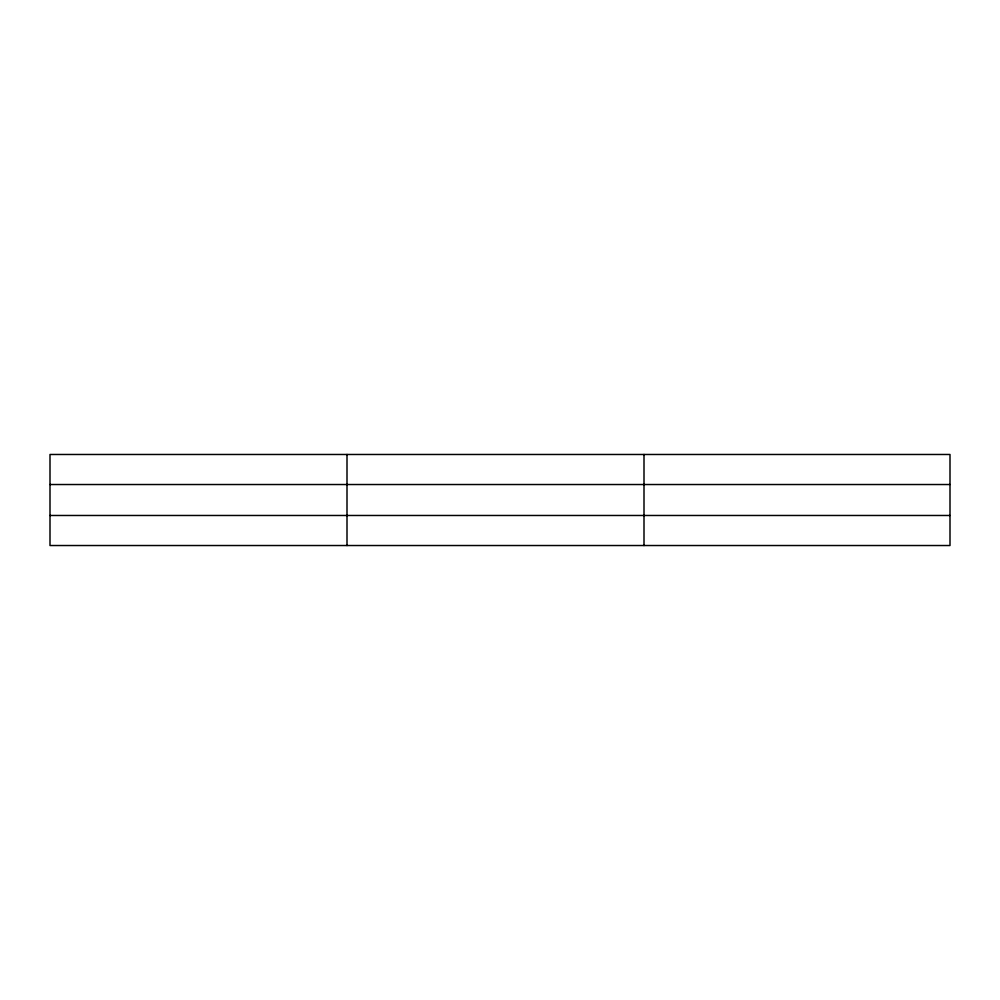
<?xml version="1.0" encoding="UTF-8"?>
<svg xmlns="http://www.w3.org/2000/svg" width="1000" height="1000" viewBox="0 0 1000 1000"><rect width="100%" height="100%" fill="white"/><g stroke="black" fill="none" stroke-linecap="round" stroke-linejoin="round"><path stroke-width="1.5" d="M347 454.475L347 545.525M644 454.475L644 545.525M950 484.525L950 454.475L50 454.475L50 545.525L950 545.525L950 484.525L50 484.525M50 515.475L950 515.475"/></g></svg>
